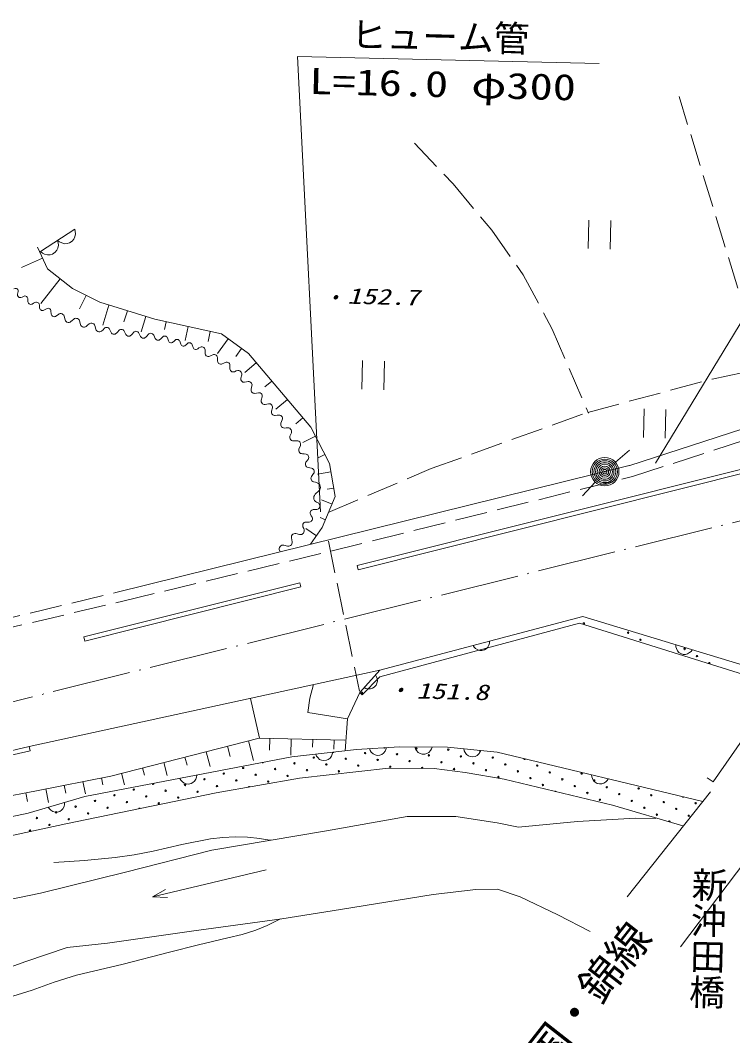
# Model space of a CAD drawing. Units: millimetres, scale not verified. Extents: x 40000 to 680000, y 20000 to 380000.
# Drawn here: x 188364 to 238249, y 265053 to 336127 of the extents above; entities that cross this region are included whole.
import ezdxf
from ezdxf.enums import TextEntityAlignment as Align

# ---------------------------------------------------------------- set-up
doc = ezdxf.new("R2010")
doc.units = ezdxf.units.MM
doc.header["$LTSCALE"] = 1000
doc.linetypes.add('USER2', pattern=[3, 2.25, -0.75])
doc.linetypes.add('USER4', pattern=[7.000001, 5.508197, -0.688525, 0.114754, -0.688525])
for name, color, linetype, lineweight in [('S-BGD', 1, 'Continuous', 13), ('S-BGD-HTXT', 6, 'Continuous', 13), ('S-BMK', 3, 'USER4', 13)]:
    doc.layers.add(name, color=color, linetype=linetype, lineweight=lineweight)
doc.styles.add('@ＭＳ ゴシック', font='')
doc.styles.add('ＭＳ ゴシック', font='')
doc.styles.get('@ＭＳ ゴシック').set_extended_font_data('@MS Gothic')
doc.styles.get('ＭＳ ゴシック').set_extended_font_data('MS Gothic')

# ---------------------------------------------------------------- blocks, each defined once
blk = doc.blocks.new('BUHIN30')
at = {"layer": 'S-BGD'}
blk.add_lwpolyline([(712, 40), (650, 201), (556, 335), (409, 484), (247, 561), (77, 605), (-144, 592), (-308, 529), (-460, 435), (-590, 270), (-665, 127), (-712, -40)], dxfattribs=at)
blk = doc.blocks.new('BUHIN98')
at = {"layer": 'S-BGD'}
blk.add_line((0, 0), (213, -452), dxfattribs=at)
blk = doc.blocks.new('BUHIN100')
at = {"layer": 'S-BGD'}
blk.add_lwpolyline([(105, -399), (12, -371), (-32, -348), (-71, -313), (-99, -265), (-112, -215), (-110, -166), (-96, -115), (-67, -71), (67, 71), (91, 116), (108, 157), (110, 213), (96, 269), (69, 315), (28, 347), (-12, 371), (-105, 399)], dxfattribs=at)
blk = doc.blocks.new('BUHIN101')
at = {"layer": 'S-BGD'}
blk.add_lwpolyline([(245, -391), (136, -391), (81, -381), (28, -358), (-17, -315), (-48, -267), (-62, -213), (-64, -154), (-48, -98), (48, 98), (59, 154), (63, 203), (47, 263), (13, 318), (-31, 358), (-85, 379), (-136, 391), (-245, 391)], dxfattribs=at)
blk = doc.blocks.new('BUHIN102')
at = {"layer": 'S-BGD'}
blk.add_lwpolyline([(383, -412), (253, -438), (185, -439), (116, -423), (52, -382), (4, -331), (-26, -270), (-41, -200), (-35, -128), (35, 128), (35, 198), (29, 258), (-4, 327), (-58, 385), (-120, 423), (-189, 435), (-253, 438), (-383, 412)], dxfattribs=at)
blk = doc.blocks.new('BUHIN103')
at = {"layer": 'S-BGD'}
blk.add_lwpolyline([(410, -317), (296, -359), (234, -371), (169, -366), (105, -340), (53, -300), (17, -249), (-7, -188), (-12, -122), (12, 122), (2, 185), (-12, 239), (-53, 296), (-110, 341), (-173, 366), (-237, 367), (-296, 359), (-410, 317)], dxfattribs=at)
blk = doc.blocks.new('BUHIN104')
at = {"layer": 'S-BGD'}
blk.add_lwpolyline([(316, -318), (213, -341), (159, -344), (104, -333), (51, -303), (12, -263), (-13, -215), (-27, -160), (-24, -103), (24, 103), (23, 158), (16, 206), (-12, 260), (-56, 304), (-107, 333), (-162, 341), (-213, 341), (-316, 318)], dxfattribs=at)
blk = doc.blocks.new('BUHIN105')
at = {"layer": 'S-BGD'}
blk.add_lwpolyline([(243, -452), (122, -444), (62, -430), (5, -399), (-42, -349), (-73, -293), (-85, -232), (-82, -167), (-60, -105), (60, 105), (77, 166), (85, 221), (72, 289), (38, 352), (-8, 400), (-67, 427), (-122, 444), (-243, 452)], dxfattribs=at)
blk = doc.blocks.new('BUHIN106')
at = {"layer": 'S-BGD'}
blk.add_lwpolyline([(116, -513), (-1, -472), (-56, -442), (-105, -396), (-138, -333), (-152, -269), (-148, -206), (-127, -142), (-88, -87), (88, 87), (121, 144), (145, 195), (150, 266), (134, 338), (101, 398), (51, 441), (1, 472), (-116, 513)], dxfattribs=at)
blk = doc.blocks.new('BUHIN107')
at = {"layer": 'S-BGD'}
blk.add_lwpolyline([(50, -549), (-66, -490), (-120, -451), (-163, -397), (-189, -327), (-195, -259), (-182, -194), (-151, -130), (-104, -79), (104, 79), (146, 132), (177, 182), (193, 256), (186, 332), (160, 399), (114, 450), (66, 490), (-50, 549)], dxfattribs=at)
blk = doc.blocks.new('BUHIN108')
at = {"layer": 'S-BGD'}
blk.add_lwpolyline([(-80, -528), (-176, -446), (-217, -396), (-245, -335), (-253, -264), (-243, -198), (-216, -140), (-173, -87), (-116, -50), (116, 50), (168, 91), (209, 130), (240, 196), (252, 270), (243, 338), (212, 397), (176, 446), (80, 528)], dxfattribs=at)
blk = doc.blocks.new('BUHIN110')
at = {"layer": 'S-BGD'}
blk.add_lwpolyline([(-448, -250), (-442, -129), (-428, -69), (-399, -12), (-349, 37), (-294, 68), (-233, 81), (-168, 79), (-106, 58), (106, -58), (168, -74), (222, -82), (290, -67), (353, -32), (400, 15), (426, 74), (442, 129), (448, 250)], dxfattribs=at)
blk = doc.blocks.new('BUHIN111')
at = {"layer": 'S-BGD'}
blk.add_lwpolyline([(-567, -138), (-523, -7), (-490, 55), (-440, 109), (-372, 147), (-301, 164), (-231, 160), (-160, 138), (-98, 96), (98, -96), (161, -132), (218, -157), (297, -162), (377, -143), (443, -106), (489, -49), (523, 7), (567, 138)], dxfattribs=at)
blk = doc.blocks.new('BUHIN122')
at = {"layer": 'S-BGD'}
for p, q in [((-133, 1252), (-1174, -456)), ((137, -1255), (1178, 453))]:
    blk.add_line(p, q, dxfattribs=at)
blk = doc.blocks.new('BUHIN131')
at = {"layer": 'S-BGD'}
for radius in [995, 880, 765, 645, 530, 390, 270, 155, 30]:
    blk.add_circle((0, 0), radius, dxfattribs=at)

msp = doc.modelspace()

# ---------------------------------------------------------------- linework, layer by layer
at = {"layer": 'S-BGD', "linetype": 'USER2'}
for p, q in [((240362, 311631), (234494, 330786)), ((215957, 327533), (218671, 324687)), ((218671, 324687), (221376, 321437)), ((221376, 321437), (223578, 318300)), ((223578, 318300), (225612, 314509)), ((225612, 314509), (228153, 308633)), ((236807, 311007), (239146, 311508)), ((228104, 308684), (236807, 311007)), ((231230, 304192), (252924, 311206)), ((217137, 304746), (228104, 308684)), ((209933, 301680), (217137, 304746)), ((210104, 298972), (231230, 304192)), ((209934, 299666), (212117, 289162)), ((195549, 295475), (210104, 298972)), ((183230, 293236), (195050, 296075)), ((183373, 292605), (195549, 295475))]:
    msp.add_line(p, q, dxfattribs=at)
at = {"layer": 'S-BGD'}
for p, q in [((245820, 326516), (232833, 305121)), ((189787, 319940), (192174, 321503)), ((189575, 320252), (190272, 318723)), ((189924, 319488), (188454, 318818)), ((190272, 318723), (192027, 317353)), ((191149, 318038), (189797, 316306)), ((192027, 317353), (193928, 316392)), ((192977, 316872), (192505, 315937)), ((193928, 316392), (197795, 315201)), ((194573, 316193), (194140, 314790)), ((195861, 315796), (195623, 315023)), ((197150, 315399), (196820, 314327)), ((197795, 315201), (202444, 314174)), ((198569, 315029), (198451, 314494)), ((200119, 314687), (199903, 313709)), ((201669, 314345), (201514, 313643)), ((202444, 314174), (204335, 312801)), ((202917, 313831), (202166, 312796)), ((203863, 313144), (203459, 312589)), ((204335, 312801), (208704, 307657)), ((204881, 312158), (204079, 311476)), ((252228, 311821), (230983, 304953)), ((205974, 310872), (205497, 310467)), ((207066, 309586), (206264, 308905)), ((208158, 308300), (207659, 307877)), ((211959, 297955), (251345, 307838)), ((208704, 307657), (210018, 305106)), ((251418, 307547), (212032, 297664)), ((209032, 307019), (208158, 306569)), ((209689, 305744), (209177, 305480)), ((230044, 305191), (231021, 306048)), ((195050, 296075), (231010, 304962)), ((210018, 305106), (210422, 302806)), ((210119, 304531), (209164, 304363)), ((228614, 303796), (227733, 302840)), ((210422, 302806), (209499, 300628)), ((210321, 303381), (209860, 303300)), ((210191, 302261), (209455, 302573)), ((209730, 301173), (209371, 301324)), ((209096, 300042), (208351, 300555)), ((209499, 300628), (208693, 299456)), ((211959, 297955), (212032, 297664)), ((192812, 292963), (207946, 296759)), ((208019, 296468), (192885, 292672)), ((207946, 296759), (208019, 296468)), ((213545, 290635), (227752, 294405)), ((227752, 294405), (241940, 290091)), ((227527, 293940), (213533, 290164)), ((241542, 289544), (227527, 293940)), ((192812, 292963), (192885, 292672)), ((188994, 285286), (213545, 290635)), ((212139, 289085), (213545, 290635)), ((213533, 290164), (212306, 288910)), ((208905, 289624), (208642, 288683)), ((204487, 288661), (205123, 285879)), ((208642, 288683), (208504, 287684)), ((212139, 289085), (211271, 287232)), ((212306, 288910), (212139, 289085)), ((236880, 282821), (241321, 289225)), ((208504, 287684), (211271, 287232)), ((211271, 287232), (211116, 284994)), ((194703, 283228), (205092, 285880)), ((205092, 285880), (211094, 285737)), ((205842, 285862), (205822, 285029)), ((207342, 285826), (207315, 284686)), ((208843, 285791), (208830, 285256)), ((210343, 285755), (210328, 285113)), ((158392, 278188), (188994, 285286)), ((189062, 284994), (188994, 285286)), ((202866, 285311), (203051, 284585)), ((204350, 285690), (204700, 284316)), ((207383, 284561), (211906, 285086)), ((211906, 285086), (214914, 285278)), ((214914, 285278), (218285, 285251)), ((218285, 285251), (221753, 284905)), ((189062, 284994), (158462, 277896)), ((192883, 281796), (207383, 284561)), ((199897, 284554), (200042, 283989)), ((201381, 284933), (201649, 283884)), ((221753, 284905), (236159, 281456)), ((196929, 283796), (197060, 283283)), ((198413, 284175), (198643, 283277)), ((214140, 283769), (207908, 283074)), ((217353, 283745), (214140, 283769)), ((219507, 283484), (217353, 283745)), ((189490, 282193), (194703, 283228)), ((194052, 283099), (194149, 282608)), ((195445, 283418), (195653, 282604)), ((207908, 283074), (202088, 282052)), ((222235, 282998), (219507, 283484)), ((229831, 281185), (222235, 282998)), ((137315, 272320), (189490, 282193)), ((190141, 282322), (190332, 281364)), ((191445, 282581), (191553, 282037)), ((192748, 282840), (192918, 281984)), ((188744, 282052), (188860, 281439)), ((188904, 280626), (192883, 281796)), ((202088, 282052), (191558, 279878)), ((236685, 282121), (230867, 274777)), ((234749, 279751), (229831, 281185)), ((185039, 279822), (188904, 280626)), ((209812, 279398), (215463, 280404)), ((215463, 280404), (218862, 280398)), ((218862, 280398), (221765, 279956)), ((223252, 279660), (227370, 280048)), ((227370, 280048), (231447, 280287)), ((231447, 280287), (232866, 280254)), ((241711, 280703), (234592, 271267)), ((191558, 279878), (185363, 278550)), ((201779, 278050), (209812, 279398)), ((221765, 279956), (223252, 279660)), ((195742, 276500), (201779, 278050)), ((189784, 275026), (195742, 276500)), ((205585, 276673), (197623, 274779)), ((217268, 274938), (220269, 275277)), ((220269, 275277), (221782, 275304)), ((221782, 275304), (223376, 274762)), ((187388, 274544), (189784, 275026)), ((210778, 273895), (217268, 274938)), ((223376, 274762), (225993, 273503)), ((206666, 273236), (210778, 273895)), ((200345, 272378), (206666, 273236)), ((225993, 273503), (228269, 272345)), ((194465, 271540), (200345, 272378)), ((191653, 271229), (194465, 271540)), ((188763, 270257), (191653, 271229)), ((184281, 268630), (188763, 270257))]:
    msp.add_line(p, q, dxfattribs=at)
for points in [[(209025, 303801), (209187, 303733), (209263, 303685), (209327, 303616), (209368, 303524), (209383, 303432), (209371, 303344), (209337, 303255), (209277, 303181), (209013, 302949), (208961, 302872), (208923, 302802), (208909, 302702), (208926, 302599), (208967, 302511), (209034, 302446), (209103, 302397), (209265, 302329)], [(221228, 292674), (221217, 292528), (221178, 292397), (221101, 292240), (220992, 292137), (220867, 292060), (220687, 292012), (220540, 292016), (220394, 292052), (220247, 292150), (220147, 292244), (220068, 292366)], [(235420, 292073), (235334, 291955), (235231, 291864), (235083, 291771), (234936, 291741), (234789, 291742), (234611, 291796), (234488, 291877), (234383, 291984), (234310, 292145), (234275, 292277), (234272, 292423)], [(213245, 290304), (213315, 290176), (213353, 290044), (213374, 289871), (213339, 289725), (213275, 289592), (213150, 289454), (213024, 289378), (212882, 289329), (212706, 289331), (212571, 289356), (212438, 289416)], [(214009, 285220), (213970, 285080), (213905, 284958), (213800, 284819), (213673, 284739), (213535, 284688), (213349, 284676), (213206, 284709), (213069, 284773), (212944, 284897), (212865, 285009), (212811, 285144)], [(217199, 285260), (217150, 285122), (217077, 285006), (216962, 284875), (216829, 284804), (216688, 284763), (216502, 284764), (216361, 284808), (216230, 284881), (216114, 285014), (216043, 285131), (215999, 285269)], [(220616, 285019), (220554, 284886), (220471, 284777), (220345, 284657), (220206, 284598), (220062, 284570), (219877, 284589), (219741, 284645), (219616, 284729), (219513, 284872), (219453, 284996), (219422, 285138)], [(210241, 284893), (210209, 284750), (210151, 284626), (210053, 284481), (209930, 284395), (209795, 284337), (209610, 284315), (209465, 284341), (209326, 284397), (209194, 284515), (209109, 284622), (209049, 284754)], [(200722, 283291), (200701, 283146), (200652, 283018), (200565, 282867), (200449, 282772), (200318, 282704), (200135, 282669), (199989, 282684), (199846, 282730), (199706, 282838), (199614, 282939), (199543, 283066)], [(229539, 283041), (229461, 282918), (229363, 282821), (229222, 282719), (229077, 282680), (228930, 282672), (228749, 282715), (228622, 282789), (228510, 282890), (228427, 283045), (228384, 283176), (228372, 283321)], [(191469, 281381), (191462, 281235), (191426, 281102), (191354, 280943), (191247, 280837), (191124, 280757), (190946, 280704), (190798, 280705), (190652, 280737), (190502, 280830), (190400, 280922), (190318, 281042)], [(190709, 277171), (192862, 277321), (195011, 277532), (196340, 277719), (197664, 277966), (199672, 278424), (201689, 278823), (202546, 278926), (203406, 278969), (204268, 278938), (205142, 278845), (205520, 278794), (205908, 278739)], [(198663, 274730), (197623, 274779), (198530, 275287)], [(184428, 266772), (189200, 268235), (190742, 268788), (192302, 269283), (195569, 270060), (198817, 270894), (200848, 271422), (202903, 271894), (203895, 272140), (204866, 272443), (205639, 272759), (206390, 273131), (206488, 273181), (206585, 273232)]]:
    msp.add_lwpolyline(points, dxfattribs=at)
for centre in [(227825, 293908), (230922, 293266), (231786, 292764), (234883, 292123), (235748, 291621), (212287, 289052), (216101, 285155), (218336, 285075), (208918, 284517), (211153, 284437), (212510, 284836), (213388, 284357), (214744, 284756), (215622, 284277), (216979, 284676), (219214, 284596), (221448, 284517), (203970, 283799), (206205, 283719), (207562, 284118), (208439, 283639), (209796, 284038), (210674, 283559), (212031, 283958), (214265, 283878), (217857, 284197), (218735, 283719), (220092, 284118), (220969, 283639), (222326, 284038), (223204, 283559), (224561, 283958), (201257, 283001), (202613, 283400), (203491, 282921), (204848, 283320), (205726, 282841), (207083, 283240), (221847, 283160), (224082, 283080), (225439, 283479), (226317, 283000), (227673, 283399), (228551, 282920), (196308, 282283), (198543, 282203), (199900, 282602), (200778, 282123), (202135, 282522), (224960, 282601), (227194, 282521), (229429, 282441), (231664, 282361), (193595, 281485), (194952, 281884), (195830, 281405), (197186, 281804), (199421, 281724), (228072, 282042), (228950, 281563), (230307, 281962), (231185, 281484), (232542, 281883), (192238, 281086), (194473, 281006), (198064, 281325), (232063, 281005), (233419, 281404), (234297, 280925), (235654, 281324), (189525, 280288), (190881, 280687), (191759, 280208), (193116, 280607), (232941, 280526), (235175, 280446), (189046, 279410), (190403, 279809)]:
    msp.add_circle(centre, 49.8, dxfattribs=at)
for centre, start, end in [((236613, 291119), 309.52521, 195.64042), ((213866, 285235), 212.00238, 335.31157), ((220570, 284995), 140.29865, 28.3242), ((210275, 284916), 209.11733, 344.12476), ((223683, 284437), 158.88879, 354.17865), ((205327, 284198), 225.37032, 336.21957), ((216500, 283798), 289.28335, 249.87985), ((197665, 282682), 159.17586, 42.41403), ((204369, 282442), 22.07652, 177.8311), ((225838, 282122), 4.21194, 148.93917), ((234776, 281803), 184.22443, 328.84301), ((196707, 280926), 29.60596, 173.72247), ((233818, 280047), 315.22168, 192.27576)]:
    msp.add_arc(centre, 49.8, start, end, dxfattribs=at)
at = {"layer": 'S-BGD-HTXT'}
for p, q in [((209396, 301724), (207775, 333599)), ((207775, 333599), (228909, 333099))]:
    msp.add_line(p, q, dxfattribs=at)
at = {"layer": 'S-BMK'}
msp.add_line((177089, 285761), (270976, 309102), dxfattribs=at)

# ---------------------------------------------------------------- block references
at = {"rotation": 210}
for name, p in [('BUHIN122', (228931, 321124)), ('BUHIN30', (191577, 321112)), ('BUHIN30', (190384, 320331)), ('BUHIN100', (188194, 317043)), ('BUHIN101', (188892, 316534)), ('BUHIN101', (189706, 316102)), ('BUHIN101', (190521, 315671)), ('BUHIN102', (191466, 315289)), ('BUHIN102', (192543, 314958)), ('BUHIN102', (193619, 314627)), ('BUHIN103', (194671, 314393)), ('BUHIN103', (195699, 314254)), ('BUHIN103', (196726, 314115)), ('BUHIN103', (197754, 313976)), ('BUHIN104', (198700, 313789)), ('BUHIN104', (199565, 313555)), ('BUHIN104', (200430, 313321)), ('BUHIN105', (201299, 312934)), ('BUHIN105', (202172, 312394)), ('BUHIN122', (213072, 311290)), ('BUHIN105', (203045, 311854)), ('BUHIN106', (203839, 311197)), ('BUHIN106', (204554, 310424)), ('BUHIN106', (205269, 309651)), ('BUHIN106', (205984, 308878)), ('BUHIN122', (232785, 307906)), ('BUHIN107', (206659, 308042)), ('BUHIN107', (207294, 307141)), ('BUHIN107', (207929, 306240)), ('BUHIN108', (208442, 305292)), ('BUHIN131', (229292, 304531)), ('BUHIN108', (208830, 304298)), ('BUHIN122', (186807, 301912)), ('BUHIN110', (209002, 301888)), ('BUHIN110', (208478, 301007)), ('BUHIN111', (207793, 300165)), ('BUHIN111', (206949, 299360)), ('BUHIN98', (236880, 282821))]:
    msp.add_blockref(name, p, dxfattribs=at)

# ---------------------------------------------------------------- texts
at = {"layer": 'S-BGD', "style": 'ＭＳ ゴシック', "oblique": 15, "width": 1.35}
for s, p in [('152.7', (211248, 315962)), ('151.8', (216091, 288328))]:
    msp.add_text(s, height=1100, rotation=358.6, dxfattribs=at).set_placement(p, align=Align.BOTTOM_LEFT)
at = {"layer": 'S-BGD', "style": 'ＭＳ ゴシック', "oblique": 15}
for p in [(209543, 315861), (214106, 288375)]:
    msp.add_text('・', height=1100, rotation=358.6, dxfattribs=at).set_placement(p, align=Align.BOTTOM_LEFT)
at = {"layer": 'S-BGD'}
for s, height, rotation, style, p in [('新沖田橋', 1833, 268.6, '@ＭＳ ゴシック', (235166, 276905)), ('主要地方道 岩国・錦線', 2199, 51.9, 'ＭＳ ゴシック', (213783, 246703))]:
    msp.add_text(s, height=height, rotation=rotation, dxfattribs=dict(at, style=style)).set_placement(p, align=Align.BOTTOM_LEFT)
at = {"layer": 'S-BGD-HTXT', "style": 'ＭＳ ゴシック'}
msp.add_text('ヒューム管', height=1833, rotation=358.6, dxfattribs=at).set_placement((211485, 333669), align=Align.BOTTOM_LEFT)
at = {"layer": 'S-BGD-HTXT', "style": 'ＭＳ ゴシック', "width": 1.3}
msp.add_text('L=16.0 φ300', height=1833, rotation=358.6, dxfattribs=at).set_placement((208567, 330424), align=Align.BOTTOM_LEFT)

doc.saveas('drawing.dxf')
